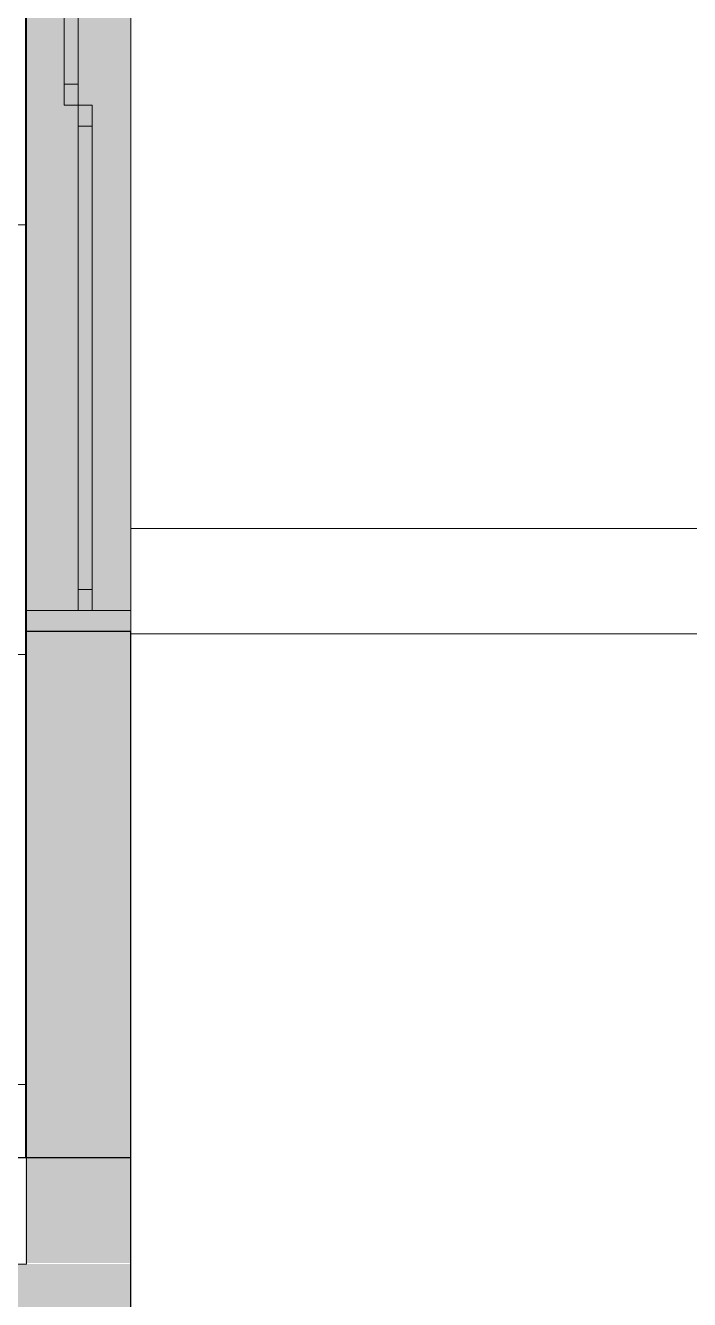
# Model space of a CAD drawing. Header units: metres. Extents: x 5 to 242, y -3 to 162.
# Drawn here: x 193.157 to 194.103, y 80.544 to 82.359 of the extents above; entities that cross this region are included whole.
import ezdxf

# ---------------------------------------------------------------- set-up
doc = ezdxf.new("R2010")
doc.units = ezdxf.units.M
doc.layers.add('1053_ARQ_BASE_MATADOURO_dwg', color=7, linetype='Continuous', lineweight=5, true_color=0x767676)
for name, color, linetype, lineweight in [('A-ESQ-PORTAS', 7, 'Continuous', 20), ('A-ESTRUTURA', 7, 'Continuous', 30), ('A-PAREDE', 7, 'Continuous', 30), ('A-VISTA01', 7, 'Continuous', 20), ('A-VISTA03', 7, 'Continuous', 9), ('A-WALL', 7, 'Continuous', 9), ('A_lay', 7, 'Continuous', 5)]:
    doc.layers.add(name, color=color, linetype=linetype, lineweight=lineweight)

# ---------------------------------------------------------------- blocks, each defined once
blk = doc.blocks.new('1053_ARQ_BASE_MATADOURO_dwg_janela 1_50 PB-4039627-TÉRREO 1_20')
at = {"layer": 'A-VISTA01', "color": 253, "true_color": 0xaaaaaa}
for p, q in [((1.47, 0), (0.03, 0)), ((0.03, -0.15), (1.47, -0.15))]:
    blk.add_line(p, q, dxfattribs=at)
at = {"layer": 'A-VISTA03', "color": 253, "true_color": 0xaaaaaa, "flags": 128}
for points in [[(0, -0.15), (0.03, -0.15), (0.03, 0), (0, 0)], [(1.5, -0.15), (1.47, -0.15), (1.47, 0), (1.5, 0)], [(0.03, -0.075), (0.03, -0.055), (0.06, -0.055), (0.06, -0.075), (0.72, -0.075), (0.72, -0.055), (0.06, -0.055), (0.06, -0.075)], [(0.72, -0.075), (0.75, -0.075), (0.75, -0.055), (0.72, -0.055)], [(0.78, -0.095), (0.75, -0.095), (0.75, -0.075), (0.78, -0.075)], [(1.47, -0.095), (1.47, -0.075), (1.44, -0.075), (1.44, -0.095), (0.78, -0.095), (0.78, -0.075), (1.44, -0.075), (1.44, -0.095)]]:
    blk.add_lwpolyline(points, close=True, dxfattribs=at)
blk = doc.blocks.new('1053_ARQ_BASE_MATADOURO_dwg_arq geral tgov-4039641-TÉRREO 1_20')
at = {"layer": 'A_lay', "true_color": 0xaaaaaa}
h = blk.add_hatch(dxfattribs=at)
h.set_pattern_fill('FP_8', color=253, style=0, pattern_type=2)
h.set_pattern_definition([(90, (-0.43, 0), (-0.6125, 4e-17), []), (180, (-0.43, 0), (-8e-17, -0.6125), [])])
h.paths.add_polyline_path([(36.4982, -2.5903), (36.5482, -2.5903), (36.5482, 0.7097), (33.9482, 0.7097), (33.9482, -2.5903), (36.4682, -2.5903)])
at = {"layer": 'A-ESQ-PORTAS', "color": 253, "true_color": 0xaaaaaa, "flags": 128}
for points in [[(39.8493, -1.5435), (48.5493, -1.5435), (48.5493, 3.7065), (48.6993, 3.7065), (48.6993, 3.5565), (48.6993, -1.6935), (36.6993, -1.6935)], [(24.1472, 0.8597), (24.1472, 3.5565), (39.6993, 3.5565), (39.6993, -1.5435), (36.6993, -1.5435)]]:
    blk.add_lwpolyline(points, dxfattribs=at)
at = {"layer": 'A-ESTRUTURA', "color": 253, "true_color": 0xaaaaaa, "flags": 128}
blk.add_lwpolyline([(36.6982, -2.4403), (36.4982, -2.4403), (36.4982, -2.7403), (36.6982, -2.7403)], close=True, dxfattribs=at)
at = {"layer": 'A-PAREDE', "color": 253, "true_color": 0xaaaaaa, "flags": 128}
blk.add_lwpolyline([(36.6982, -2.4403), (36.6982, -1.6903), (36.5482, -1.6903), (36.5482, -2.4403)], dxfattribs=at)
at = {"extrusion": (0, 0, -1), "zscale": -1, "rotation": 270.0000000001364}
blk.add_blockref('1053_ARQ_BASE_MATADOURO_dwg_janela 1_50 PB-4039627-TÉRREO 1_20', (-36.5482, -0.1903), dxfattribs=at)
blk = doc.blocks.new('1053_ARQ_BASE_MATADOURO_dwg-3625622-TÉRREO 1_20')
blk.add_blockref('1053_ARQ_BASE_MATADOURO_dwg_arq geral tgov-4039641-TÉRREO 1_20', (130.2098, 83.186))

msp = doc.modelspace()

# ---------------------------------------------------------------- hatches: boundary and pattern name
at = {"layer": 'A-WALL', "true_color": 0xffd4aa, "transparency": 33554483}
for points in [[(193.1583, 80.5957), (193.3068, 80.5957), (193.3068, 83.7457), (193.1583, 83.7457), (193.1583, 81.0868)], [(193.1568, 80.5957), (193.1583, 80.5957), (193.1568, 81.0868)]]:
    msp.add_hatch(color=41, dxfattribs=at).paths.add_polyline_path(points)
h = msp.add_hatch(color=41, dxfattribs=at)
h.paths.add_polyline_path([(193.1568, 80.4457), (193.3068, 80.4457), (193.3068, 80.5942), (180.6083, 80.5942), (180.6083, 80.4457), (193.1068, 80.4457)])
h.paths.add_polyline_path([(180.9916, 80.5461), (180.7531, 80.555), (180.7568, 80.5703), (181.4402, 80.5614), (181.4402, 80.5461), (181.0563, 80.5461)])
h.paths.add_polyline_path([(184.8236, 80.5461), (184.2234, 80.555), (184.2234, 80.5703), (184.9105, 80.5614), (184.9068, 80.5461), (184.8868, 80.5461)])
h.paths.add_polyline_path([(183.4038, 80.5461), (183.4038, 80.5703), (184.0916, 80.5614), (184.0916, 80.5461), (183.5155, 80.5461)])
h.paths.add_polyline_path([(181.6303, 80.5461), (181.572, 80.555), (181.572, 80.5703), (182.2598, 80.5598), (182.2598, 80.5461), (182.0623, 80.5461)])
h.paths.add_polyline_path([(185.5969, 80.5501), (185.5038, 80.559), (185.5146, 80.5743), (186.4988, 80.5654), (186.4988, 80.5501), (185.8568, 80.5501)])
h.paths.add_polyline_path([(186.6306, 80.5501), (186.6306, 80.5743), (187.4009, 80.5654), (187.4009, 80.5501), (186.7396, 80.5501)])
h.paths.add_polyline_path([(188.9582, 80.5501), (188.5643, 80.559), (188.5643, 80.5743), (189.3329, 80.5654), (189.3329, 80.5501), (188.9595, 80.5501)])
h.paths.add_polyline_path([(188.4325, 80.5501), (187.8138, 80.559), (187.8138, 80.5743), (188.4325, 80.5654), (188.4325, 80.5514)])
h.paths.add_polyline_path([(189.9329, 80.5501), (189.4647, 80.559), (189.4647, 80.5743), (189.9598, 80.5654), (189.9598, 80.5501)])

# ---------------------------------------------------------------- linework, layer by layer
at = {"layer": 'A-WALL', "color": 253, "true_color": 0xaaaaaa}
for p, q in [((193.1583, 83.7457), (193.1583, 80.5942)), ((193.3068, 80.4457), (193.3068, 83.7457)), ((193.1583, 80.5942), (190.5568, 80.5942))]:
    msp.add_line(p, q, dxfattribs=at)

# ---------------------------------------------------------------- block references
at = {"layer": '1053_ARQ_BASE_MATADOURO_dwg', "color": 253, "true_color": 0xaaaaaa}
msp.add_blockref('1053_ARQ_BASE_MATADOURO_dwg-3625622-TÉRREO 1_20', (26.3988, 0), dxfattribs=at)

doc.saveas('drawing.dxf')
